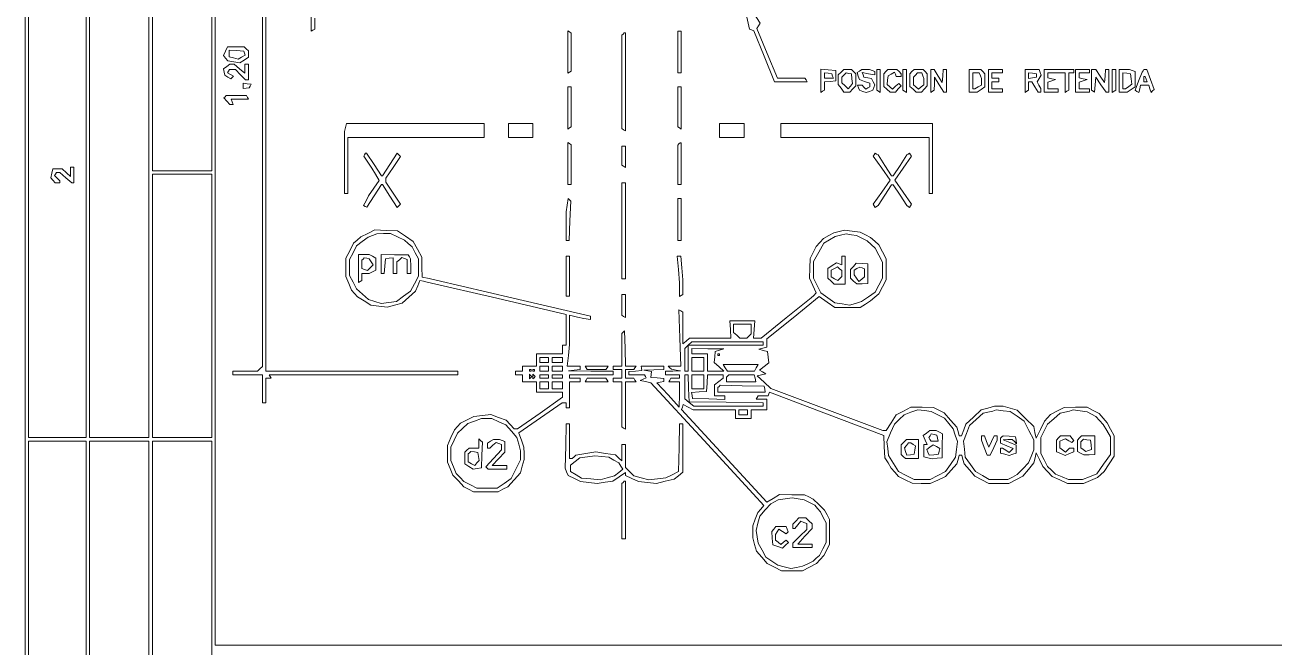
# Paper-space layout 'AN-03-DGE-012' of a CAD drawing. Header units: metres, sheet in millimetres. Extents: x 12 to 193, y 4 to 291.
# Drawn here: x 29 to 117.9, y 103.6 to 147.9 of the extents above; entities that cross this region are included whole.
import ezdxf

# ---------------------------------------------------------------- set-up
doc = ezdxf.new("R2010")
doc.units = ezdxf.units.M
doc.layers.add('DGE_CONTORNOS', color=7, linetype='Continuous', lineweight=0)
doc.layers.add('DGE_DATOS', color=7, linetype='Continuous', lineweight=0)

# ---------------------------------------------------------------- blocks, each defined once
blk = doc.blocks.new('LP_REF_DGE_MT_012')
at = {"layer": 'DGE_CONTORNOS'}
for points in [[(28.998, 147.435), (28.998, 24.711), (110.963, 24.711), (192.928, 24.711), (192.928, 147.435), (192.928, 270.159), (110.963, 270.159), (28.998, 270.159)], [(192.68, 188.632), (192.68, 107.354), (186.475, 107.354), (180.27, 107.354), (180.27, 105.555), (180.27, 103.756), (111.397, 103.756), (42.524, 103.756), (42.524, 186.833), (42.524, 269.911), (117.602, 269.911), (192.68, 269.911)], [(33.341, 137.322), (33.341, 118.522), (31.294, 118.522), (29.246, 118.522), (29.246, 137.322), (29.246, 156.121), (31.294, 156.121), (33.341, 156.121)], [(37.809, 137.322), (37.809, 118.522), (35.699, 118.522), (33.589, 118.522), (33.589, 137.322), (33.589, 156.121), (35.699, 156.121), (37.809, 156.121)], [(42.276, 146.814), (42.276, 137.508), (40.167, 137.508), (38.057, 137.508), (38.057, 146.814), (38.057, 156.121), (40.167, 156.121), (42.276, 156.121)], [(80.125, 149.496), (80.125, 149.283), (80.319, 148.431), (80.513, 147.58), (80.663, 147.522), (80.813, 147.464), (81.548, 145.65), (82.284, 143.836), (83.446, 143.836), (84.607, 143.836), (84.531, 143.96), (84.454, 144.084), (83.484, 144.084), (82.513, 144.084), (81.777, 145.853), (81.041, 147.621), (81.155, 147.813), (81.27, 148.004), (80.757, 148.798), (80.244, 149.591), (80.185, 149.65), (80.125, 149.71)], [(67.592, 145.946), (67.592, 144.442), (67.716, 144.519), (67.84, 144.595), (67.84, 145.946), (67.84, 147.296), (67.716, 147.373), (67.592, 147.45)], [(71.521, 147.228), (71.439, 147.145), (71.439, 143.823), (71.439, 140.501), (71.563, 140.424), (71.687, 140.347), (71.687, 143.829), (71.687, 147.311), (71.645, 147.311), (71.604, 147.311)], [(75.41, 145.946), (75.41, 144.457), (75.534, 144.457), (75.658, 144.457), (75.658, 145.946), (75.658, 147.435), (75.534, 147.435), (75.41, 147.435)], [(43.248, 146.012), (43.108, 145.705), (43.263, 145.518), (43.418, 145.332), (43.84, 145.253), (44.263, 145.173), (44.572, 145.376), (44.882, 145.579), (44.882, 145.8), (44.882, 146.02), (44.733, 146.169), (44.584, 146.318), (43.986, 146.318), (43.388, 146.318)], [(44.601, 145.861), (44.649, 145.714), (44.396, 145.579), (44.143, 145.443), (43.83, 145.522), (43.517, 145.6), (43.517, 145.842), (43.517, 146.084), (44.035, 146.046), (44.553, 146.008)], [(43.341, 144.914), (43.118, 144.751), (43.162, 144.524), (43.207, 144.297), (43.418, 144.164), (43.629, 144.031), (43.727, 144.129), (43.825, 144.227), (43.607, 144.35), (43.388, 144.472), (43.46, 144.588), (43.532, 144.705), (43.749, 144.705), (43.967, 144.705), (44.324, 144.333), (44.68, 143.96), (44.781, 143.96), (44.882, 143.96), (44.882, 144.519), (44.882, 145.077), (44.758, 145.077), (44.634, 145.077), (44.634, 144.756), (44.634, 144.435), (44.252, 144.756), (43.87, 145.077), (43.717, 145.077), (43.565, 145.077)], [(85.585, 143.898), (85.585, 143.077), (85.71, 143.154), (85.834, 143.231), (85.834, 143.526), (85.834, 143.821), (86.237, 143.859), (86.64, 143.898), (86.64, 144.271), (86.64, 144.643), (86.113, 144.681), (85.585, 144.719)], [(86.424, 144.24), (86.475, 144.084), (86.154, 144.084), (85.834, 144.084), (85.834, 144.279), (85.834, 144.474), (86.103, 144.434), (86.373, 144.395)], [(87.021, 144.51), (86.826, 144.315), (86.826, 143.979), (86.826, 143.643), (87.02, 143.368), (87.213, 143.092), (87.435, 143.092), (87.657, 143.092), (87.862, 143.319), (88.067, 143.546), (88.067, 143.976), (88.067, 144.407), (87.918, 144.556), (87.77, 144.705), (87.493, 144.705), (87.216, 144.705)], [(87.797, 144.045), (87.837, 143.697), (87.686, 143.515), (87.535, 143.334), (87.305, 143.542), (87.075, 143.751), (87.075, 143.955), (87.075, 144.159), (87.227, 144.311), (87.38, 144.464), (87.568, 144.428), (87.757, 144.393)], [(88.333, 144.594), (88.165, 144.488), (88.245, 144.234), (88.326, 143.981), (88.693, 143.853), (89.06, 143.725), (89.06, 143.602), (89.06, 143.479), (88.925, 143.395), (88.79, 143.312), (88.652, 143.45), (88.514, 143.588), (88.357, 143.588), (88.199, 143.588), (88.269, 143.407), (88.338, 143.225), (88.575, 143.15), (88.812, 143.075), (89.049, 143.15), (89.285, 143.225), (89.358, 143.416), (89.431, 143.606), (89.308, 143.837), (89.185, 144.067), (88.915, 144.107), (88.645, 144.147), (88.589, 144.318), (88.532, 144.49), (88.982, 144.406), (89.432, 144.321), (89.432, 144.438), (89.432, 144.554), (89.236, 144.63), (89.04, 144.705), (88.771, 144.703), (88.502, 144.701)], [(89.556, 143.968), (89.556, 143.231), (89.681, 143.154), (89.805, 143.077), (89.805, 143.891), (89.805, 144.705), (89.681, 144.705), (89.556, 144.705)], [(90.202, 144.556), (90.053, 144.407), (90.053, 143.955), (90.053, 143.502), (90.28, 143.297), (90.507, 143.092), (90.695, 143.092), (90.883, 143.092), (91.089, 143.319), (91.294, 143.546), (91.211, 143.629), (91.128, 143.713), (90.903, 143.509), (90.678, 143.306), (90.483, 143.467), (90.289, 143.629), (90.326, 143.937), (90.363, 144.246), (90.596, 144.382), (90.829, 144.519), (90.886, 144.364), (90.942, 144.209), (91.118, 144.209), (91.294, 144.209), (91.294, 144.308), (91.294, 144.407), (91.145, 144.556), (90.996, 144.705), (90.673, 144.705), (90.351, 144.705)], [(91.418, 143.968), (91.418, 143.231), (91.542, 143.154), (91.666, 143.077), (91.666, 143.891), (91.666, 144.705), (91.542, 144.705), (91.418, 144.705)], [(92.063, 144.556), (91.914, 144.407), (91.914, 143.955), (91.914, 143.502), (92.141, 143.297), (92.368, 143.092), (92.556, 143.092), (92.744, 143.092), (92.95, 143.319), (93.155, 143.546), (93.155, 143.976), (93.155, 144.407), (93.006, 144.556), (92.857, 144.705), (92.535, 144.705), (92.212, 144.705)], [(92.832, 144.26), (92.907, 144.064), (92.907, 143.841), (92.907, 143.619), (92.721, 143.464), (92.535, 143.31), (92.349, 143.464), (92.162, 143.619), (92.162, 143.889), (92.162, 144.159), (92.311, 144.308), (92.46, 144.457), (92.608, 144.457), (92.756, 144.457)], [(93.403, 143.891), (93.403, 143.077), (93.528, 143.154), (93.652, 143.231), (93.654, 143.689), (93.656, 144.147), (93.995, 143.62), (94.334, 143.094), (94.427, 143.093), (94.52, 143.092), (94.52, 143.898), (94.52, 144.705), (94.404, 144.705), (94.287, 144.705), (94.249, 144.24), (94.21, 143.774), (93.921, 144.24), (93.631, 144.705), (93.517, 144.705), (93.403, 144.705)], [(96.134, 143.898), (96.134, 143.092), (96.416, 143.092), (96.699, 143.092), (96.975, 143.285), (97.25, 143.478), (97.25, 143.943), (97.25, 144.407), (97.101, 144.556), (96.953, 144.705), (96.543, 144.705), (96.134, 144.705)], [(96.927, 144.26), (97.002, 144.064), (97.002, 143.831), (97.002, 143.597), (96.762, 143.468), (96.522, 143.34), (96.452, 143.34), (96.382, 143.34), (96.382, 143.898), (96.382, 144.457), (96.617, 144.457), (96.852, 144.457)], [(97.499, 143.898), (97.499, 143.092), (97.995, 143.092), (98.491, 143.092), (98.491, 143.216), (98.491, 143.34), (98.119, 143.34), (97.747, 143.34), (97.747, 143.588), (97.747, 143.836), (97.995, 143.836), (98.243, 143.836), (98.243, 143.96), (98.243, 144.084), (97.995, 144.084), (97.747, 144.084), (97.747, 144.271), (97.747, 144.457), (98.119, 144.457), (98.491, 144.457), (98.491, 144.581), (98.491, 144.705), (97.995, 144.705), (97.499, 144.705)], [(100.105, 143.891), (100.105, 143.077), (100.229, 143.154), (100.353, 143.231), (100.353, 143.533), (100.353, 143.836), (100.47, 143.836), (100.587, 143.836), (100.807, 143.464), (101.027, 143.092), (101.124, 143.092), (101.221, 143.092), (101.221, 143.224), (101.221, 143.356), (101.095, 143.593), (100.968, 143.831), (101.114, 144.065), (101.261, 144.3), (101.183, 144.502), (101.105, 144.705), (100.605, 144.705), (100.105, 144.705)], [(100.911, 144.271), (100.911, 144.147), (100.632, 144.107), (100.353, 144.067), (100.353, 144.271), (100.353, 144.474), (100.632, 144.434), (100.911, 144.395)], [(101.47, 143.898), (101.47, 143.092), (101.966, 143.092), (102.462, 143.092), (102.462, 143.216), (102.462, 143.34), (102.09, 143.34), (101.718, 143.34), (101.718, 143.574), (101.718, 143.807), (101.997, 143.9), (102.276, 143.992), (101.997, 144.047), (101.718, 144.102), (101.718, 144.279), (101.718, 144.457), (102.338, 144.457), (102.959, 144.457), (102.959, 143.767), (102.959, 143.077), (103.083, 143.154), (103.207, 143.231), (103.207, 143.844), (103.207, 144.457), (103.393, 144.457), (103.579, 144.457), (103.579, 144.581), (103.579, 144.705), (102.524, 144.705), (101.47, 144.705)], [(103.703, 143.898), (103.703, 143.092), (104.2, 143.092), (104.696, 143.092), (104.696, 143.216), (104.696, 143.34), (104.324, 143.34), (103.952, 143.34), (103.952, 143.574), (103.952, 143.807), (104.231, 143.9), (104.51, 143.992), (104.231, 144.047), (103.952, 144.102), (103.952, 144.279), (103.952, 144.457), (104.324, 144.457), (104.696, 144.457), (104.696, 144.581), (104.696, 144.705), (104.2, 144.705), (103.703, 144.705)], [(104.82, 143.968), (104.82, 143.231), (104.937, 143.158), (105.054, 143.086), (105.092, 143.616), (105.13, 144.147), (105.503, 143.622), (105.875, 143.097), (105.968, 143.094), (106.061, 143.092), (106.061, 143.898), (106.061, 144.705), (105.945, 144.705), (105.828, 144.705), (105.789, 144.24), (105.751, 143.774), (105.441, 144.238), (105.13, 144.702), (104.975, 144.703), (104.82, 144.705)], [(106.309, 143.891), (106.309, 143.077), (106.433, 143.154), (106.558, 143.231), (106.558, 143.968), (106.558, 144.705), (106.433, 144.705), (106.309, 144.705)], [(106.806, 143.898), (106.806, 143.092), (107.088, 143.092), (107.371, 143.092), (107.647, 143.285), (107.923, 143.478), (107.923, 144.016), (107.923, 144.554), (107.726, 144.63), (107.53, 144.705), (107.168, 144.705), (106.806, 144.705)], [(107.654, 144.029), (107.696, 143.662), (107.475, 143.501), (107.255, 143.34), (107.154, 143.34), (107.054, 143.34), (107.054, 143.907), (107.054, 144.474), (107.333, 144.434), (107.612, 144.395)], [(108.496, 144.605), (108.435, 144.506), (108.182, 143.866), (107.93, 143.226), (108.059, 143.146), (108.187, 143.067), (108.256, 143.327), (108.324, 143.588), (108.611, 143.588), (108.899, 143.588), (108.981, 143.327), (109.064, 143.067), (109.172, 143.175), (109.28, 143.283), (109.018, 143.994), (108.756, 144.705), (108.657, 144.705), (108.558, 144.705)], [(108.712, 144.022), (108.783, 143.836), (108.663, 143.836), (108.543, 143.836), (108.543, 144.022), (108.543, 144.209), (108.592, 144.209), (108.641, 144.209)], [(44.51, 143.535), (44.51, 143.342), (44.727, 143.375), (44.944, 143.408), (45.006, 143.529), (45.068, 143.65), (44.789, 143.69), (44.51, 143.729)], [(67.592, 141.968), (67.592, 140.471), (67.716, 140.548), (67.84, 140.625), (67.84, 142.044), (67.84, 143.464), (67.716, 143.464), (67.592, 143.464)], [(75.41, 142.044), (75.41, 140.625), (75.534, 140.548), (75.658, 140.471), (75.658, 141.968), (75.658, 143.464), (75.534, 143.464), (75.41, 143.464)], [(43.227, 142.761), (43.144, 142.678), (43.35, 142.45), (43.556, 142.223), (43.674, 142.223), (43.792, 142.223), (43.72, 142.409), (43.649, 142.595), (44.273, 142.595), (44.897, 142.595), (44.82, 142.72), (44.743, 142.844), (44.027, 142.844), (43.31, 142.844)], [(51.786, 140.579), (51.711, 140.3), (51.709, 138.097), (51.707, 135.895), (51.831, 135.895), (51.956, 135.895), (51.956, 137.88), (51.956, 139.865), (56.795, 139.865), (61.635, 139.865), (61.635, 140.362), (61.635, 140.858), (56.748, 140.858), (51.86, 140.858)], [(63.372, 140.362), (63.372, 139.865), (64.241, 139.865), (65.11, 139.865), (65.11, 140.362), (65.11, 140.858), (64.241, 140.858), (63.372, 140.858)], [(78.388, 140.362), (78.388, 139.865), (79.257, 139.865), (80.125, 139.865), (80.125, 140.362), (80.125, 140.858), (79.257, 140.858), (78.388, 140.858)], [(82.731, 140.362), (82.731, 139.865), (88.005, 139.865), (93.279, 139.865), (93.279, 137.88), (93.279, 135.895), (93.403, 135.895), (93.528, 135.895), (93.528, 138.376), (93.528, 140.858), (88.129, 140.858), (82.731, 140.858)], [(53.147, 138.645), (53.083, 138.542), (53.365, 138.118), (53.647, 137.694), (53.913, 137.254), (54.179, 136.813), (53.805, 136.261), (53.432, 135.708), (53.253, 135.374), (53.073, 135.04), (53.183, 134.972), (53.293, 134.904), (53.818, 135.71), (54.343, 136.515), (54.375, 136.515), (54.408, 136.515), (54.938, 135.702), (55.467, 134.89), (55.586, 135.008), (55.704, 135.126), (55.174, 135.906), (54.644, 136.686), (54.644, 136.825), (54.644, 136.964), (55.174, 137.744), (55.704, 138.525), (55.586, 138.643), (55.467, 138.761), (54.938, 137.948), (54.408, 137.136), (54.375, 137.136), (54.343, 137.136), (53.817, 137.942), (53.291, 138.749), (53.251, 138.749), (53.211, 138.749)], [(67.592, 138.011), (67.592, 136.515), (67.716, 136.515), (67.84, 136.515), (67.84, 137.935), (67.84, 139.354), (67.716, 139.431), (67.592, 139.508)], [(71.439, 138.57), (71.439, 137.895), (71.563, 137.818), (71.687, 137.741), (71.687, 138.493), (71.687, 139.245), (71.563, 139.245), (71.439, 139.245)], [(75.492, 139.41), (75.41, 139.328), (75.41, 137.921), (75.41, 136.515), (75.534, 136.515), (75.658, 136.515), (75.658, 138.004), (75.658, 139.493), (75.616, 139.493), (75.575, 139.493)], [(89.383, 138.644), (89.316, 138.536), (89.917, 137.685), (90.519, 136.835), (89.916, 135.976), (89.313, 135.118), (89.381, 135.008), (89.45, 134.898), (89.55, 134.96), (89.651, 135.022), (90.131, 135.768), (90.611, 136.513), (90.673, 136.513), (90.735, 136.513), (91.216, 135.768), (91.696, 135.022), (91.796, 134.96), (91.897, 134.898), (91.964, 135.007), (92.032, 135.116), (91.438, 135.978), (90.844, 136.84), (91.439, 137.686), (92.034, 138.532), (91.965, 138.642), (91.897, 138.753), (91.796, 138.691), (91.696, 138.628), (91.216, 137.883), (90.735, 137.138), (90.673, 137.138), (90.611, 137.138), (90.131, 137.883), (89.651, 138.628), (89.55, 138.691), (89.45, 138.753)], [(32.224, 137.424), (32.224, 137.092), (31.937, 137.362), (31.65, 137.632), (31.319, 137.632), (30.988, 137.632), (30.91, 137.32), (30.832, 137.008), (30.985, 136.824), (31.138, 136.639), (31.309, 136.639), (31.48, 136.639), (31.48, 136.71), (31.48, 136.781), (31.293, 136.968), (31.105, 137.156), (31.176, 137.27), (31.246, 137.384), (31.359, 137.384), (31.471, 137.384), (31.895, 137.011), (32.319, 136.639), (32.396, 136.639), (32.473, 136.639), (32.473, 137.198), (32.473, 137.756), (32.349, 137.756), (32.224, 137.756)], [(42.276, 127.891), (42.276, 118.522), (40.167, 118.522), (38.057, 118.522), (38.057, 127.891), (38.057, 137.26), (40.167, 137.26), (42.276, 137.26)], [(71.439, 133.227), (71.439, 129.814), (71.563, 129.814), (71.687, 129.814), (71.687, 133.227), (71.687, 136.639), (71.563, 136.639), (71.439, 136.639)], [(67.548, 135.064), (67.47, 134.592), (67.469, 133.568), (67.467, 132.544), (67.576, 132.544), (67.684, 132.544), (67.746, 133.94), (67.808, 135.336), (67.717, 135.437), (67.626, 135.537)], [(75.41, 134.033), (75.41, 132.544), (75.534, 132.544), (75.658, 132.544), (75.658, 134.033), (75.658, 135.522), (75.534, 135.522), (75.41, 135.522)], [(53.383, 133.051), (52.886, 132.806), (52.621, 132.574), (52.356, 132.341), (52.085, 131.81), (51.814, 131.278), (51.814, 130.626), (51.814, 129.973), (52.013, 129.495), (52.213, 129.017), (52.426, 128.779), (52.638, 128.541), (53.112, 128.24), (53.586, 127.939), (54.167, 127.871), (54.748, 127.802), (55.282, 127.946), (55.817, 128.09), (56.291, 128.519), (56.766, 128.948), (56.924, 129.328), (57.081, 129.708), (57.341, 129.647), (57.602, 129.586), (62.535, 128.432), (67.467, 127.277), (67.467, 126.188), (67.467, 125.099), (67.343, 125.099), (67.219, 125.099), (67.219, 124.789), (67.219, 124.478), (66.289, 124.478), (65.358, 124.478), (65.358, 124.044), (65.358, 123.61), (64.861, 123.61), (64.365, 123.61), (64.365, 123.424), (64.365, 123.238), (64.117, 123.238), (63.869, 123.238), (63.869, 123.113), (63.869, 122.989), (64.117, 122.989), (64.365, 122.989), (64.365, 122.741), (64.365, 122.493), (64.861, 122.493), (65.358, 122.493), (65.358, 122.121), (65.358, 121.748), (66.289, 121.748), (67.219, 121.748), (67.219, 121.57), (67.219, 121.392), (65.617, 120.267), (64.015, 119.143), (63.902, 119.143), (63.788, 119.143), (63.499, 119.45), (63.211, 119.757), (62.67, 119.963), (62.13, 120.17), (61.519, 120.097), (60.907, 120.025), (60.434, 119.783), (59.96, 119.541), (59.749, 119.309), (59.539, 119.076), (59.287, 118.52), (59.034, 117.964), (59.032, 117.37), (59.029, 116.777), (59.221, 116.316), (59.414, 115.854), (59.811, 115.44), (60.208, 115.027), (60.543, 114.851), (60.878, 114.675), (61.759, 114.675), (62.64, 114.675), (62.985, 114.854), (63.329, 115.032), (63.777, 115.527), (64.225, 116.023), (64.356, 116.497), (64.488, 116.971), (64.483, 117.405), (64.478, 117.84), (64.299, 118.336), (64.121, 118.832), (64.119, 118.847), (64.117, 118.861), (65.655, 119.933), (67.193, 121.004), (67.33, 121.004), (67.467, 121.004), (67.467, 120.818), (67.467, 120.632), (67.592, 120.632), (67.716, 120.632), (67.716, 121.562), (67.716, 122.493), (68.088, 122.493), (68.46, 122.493), (68.46, 122.617), (68.46, 122.741), (68.088, 122.741), (67.716, 122.741), (67.716, 122.865), (67.716, 122.989), (69.267, 122.989), (70.818, 122.989), (70.818, 123.113), (70.818, 123.238), (69.236, 123.257), (67.654, 123.277), (68.057, 123.327), (68.46, 123.377), (68.46, 123.494), (68.46, 123.61), (68.008, 123.61), (67.556, 123.61), (67.636, 124.373), (67.716, 125.135), (67.716, 126.186), (67.716, 127.237), (67.995, 127.161), (68.274, 127.084), (68.739, 127.006), (69.205, 126.929), (69.205, 127.044), (69.205, 127.16), (63.714, 128.444), (58.222, 129.728), (57.726, 129.837), (57.23, 129.946), (57.225, 130.655), (57.221, 131.365), (56.915, 131.919), (56.609, 132.473), (56.051, 132.847), (55.493, 133.222), (54.686, 133.259), (53.879, 133.297)], [(55.492, 132.797), (55.989, 132.558), (56.253, 132.327), (56.516, 132.095), (56.741, 131.668), (56.966, 131.241), (56.966, 130.621), (56.965, 130), (56.691, 129.471), (56.416, 128.942), (55.913, 128.578), (55.41, 128.213), (54.871, 128.132), (54.332, 128.052), (53.878, 128.202), (53.423, 128.351), (52.992, 128.73), (52.561, 129.108), (52.321, 129.58), (52.08, 130.053), (52.08, 130.621), (52.08, 131.189), (52.327, 131.673), (52.574, 132.158), (52.982, 132.469), (53.39, 132.78), (53.697, 132.903), (54.003, 133.025), (54.5, 133.03), (54.996, 133.035)], [(86.888, 133.177), (86.516, 133.082), (86.144, 132.887), (85.772, 132.692), (85.507, 132.401), (85.242, 132.11), (85.029, 131.689), (84.816, 131.268), (84.8, 130.563), (84.784, 129.857), (85.02, 129.334), (85.256, 128.811), (85.079, 128.641), (84.903, 128.472), (83.119, 127.033), (81.335, 125.595), (81.071, 125.595), (80.808, 125.595), (80.851, 126.216), (80.894, 126.836), (80.001, 126.836), (79.109, 126.836), (79.152, 126.216), (79.195, 125.595), (77.715, 125.595), (76.236, 125.595), (76.009, 125.39), (75.782, 125.185), (75.782, 126.313), (75.782, 127.442), (75.639, 127.53), (75.495, 127.619), (75.565, 125.614), (75.634, 123.61), (75.187, 123.61), (74.739, 123.61), (74.857, 123.496), (74.975, 123.383), (75.286, 123.327), (75.596, 123.271), (75.068, 123.254), (74.541, 123.238), (74.541, 123.113), (74.541, 122.989), (75.037, 122.989), (75.534, 122.989), (75.534, 122.865), (75.534, 122.741), (75.231, 122.741), (74.928, 122.741), (74.851, 122.617), (74.774, 122.493), (75.154, 122.493), (75.534, 122.493), (75.528, 121.593), (75.522, 120.694), (74.723, 121.562), (73.923, 122.431), (74.17, 122.471), (74.417, 122.51), (74.417, 122.618), (74.417, 122.726), (73.951, 122.765), (73.486, 122.803), (73.521, 123.011), (73.555, 123.219), (73.272, 123.274), (72.99, 123.328), (73.703, 123.345), (74.417, 123.362), (74.417, 123.486), (74.417, 123.61), (73.61, 123.61), (72.804, 123.61), (72.835, 123.455), (72.866, 123.3), (72.4, 123.261), (71.935, 123.223), (71.935, 123.106), (71.935, 122.989), (72.486, 122.989), (73.037, 122.989), (73.106, 122.878), (73.174, 122.767), (72.958, 122.671), (72.742, 122.575), (73.12, 122.503), (73.499, 122.431), (77.267, 118.336), (81.034, 114.241), (81.283, 113.963), (81.531, 113.685), (81.313, 113.444), (81.094, 113.203), (80.925, 112.729), (80.757, 112.256), (80.752, 111.821), (80.747, 111.387), (80.877, 110.918), (81.007, 110.45), (81.392, 110.011), (81.777, 109.573), (82.285, 109.307), (82.793, 109.041), (83.538, 109.041), (84.282, 109.041), (84.779, 109.302), (85.275, 109.564), (85.54, 109.855), (85.805, 110.146), (86.005, 110.543), (86.206, 110.94), (86.206, 111.821), (86.206, 112.702), (86.03, 113.037), (85.855, 113.373), (85.441, 113.761), (85.027, 114.149), (84.729, 114.303), (84.431, 114.456), (83.533, 114.462), (82.634, 114.468), (82.189, 114.205), (81.744, 113.942), (78.706, 117.228), (75.668, 120.513), (75.737, 120.693), (75.806, 120.874), (76.16, 120.691), (76.514, 120.508), (78.009, 120.508), (79.505, 120.508), (79.505, 120.197), (79.505, 119.887), (80.063, 119.887), (80.622, 119.887), (80.622, 120.197), (80.622, 120.508), (81.18, 120.508), (81.738, 120.508), (81.738, 120.88), (81.738, 121.252), (81.359, 121.252), (80.979, 121.252), (81.056, 121.376), (81.133, 121.5), (81.487, 121.5), (81.842, 121.5), (81.885, 121.629), (81.927, 121.757), (85.998, 120.22), (90.068, 118.682), (90.098, 117.889), (90.128, 117.095), (90.361, 116.723), (90.595, 116.351), (90.851, 116.059), (91.108, 115.768), (91.588, 115.522), (92.069, 115.275), (92.713, 115.269), (93.357, 115.264), (93.908, 115.507), (94.458, 115.751), (94.86, 116.208), (95.261, 116.665), (95.339, 116.973), (95.416, 117.281), (95.513, 117.281), (95.61, 117.281), (95.688, 116.973), (95.765, 116.665), (96.155, 116.222), (96.544, 115.778), (97.041, 115.524), (97.537, 115.271), (98.243, 115.271), (98.949, 115.271), (99.453, 115.528), (99.956, 115.785), (100.347, 116.254), (100.738, 116.723), (100.813, 117.082), (100.887, 117.441), (101.13, 116.958), (101.373, 116.475), (101.701, 116.117), (102.028, 115.76), (102.575, 115.514), (103.121, 115.267), (103.692, 115.267), (104.263, 115.267), (104.754, 115.472), (105.245, 115.678), (105.486, 115.89), (105.726, 116.102), (106.08, 116.654), (106.433, 117.206), (106.433, 117.931), (106.433, 118.656), (106.188, 119.117), (105.942, 119.577), (105.66, 119.903), (105.379, 120.23), (104.944, 120.458), (104.51, 120.687), (103.703, 120.681), (102.897, 120.675), (102.4, 120.418), (101.904, 120.162), (101.701, 119.931), (101.498, 119.701), (101.193, 119.093), (100.888, 118.485), (100.806, 118.894), (100.724, 119.303), (100.135, 119.891), (99.546, 120.48), (99.05, 120.617), (98.553, 120.754), (98.243, 120.754), (97.933, 120.754), (97.455, 120.622), (96.976, 120.489), (96.434, 119.989), (95.892, 119.49), (95.74, 119.068), (95.587, 118.646), (95.502, 118.646), (95.416, 118.646), (95.337, 118.96), (95.259, 119.273), (94.806, 119.774), (94.353, 120.275), (93.971, 120.476), (93.59, 120.676), (92.783, 120.681), (91.976, 120.686), (91.461, 120.414), (90.946, 120.143), (90.592, 119.585), (90.239, 119.028), (90.115, 119.023), (89.991, 119.019), (86.013, 120.516), (82.034, 122.013), (81.545, 122.464), (81.056, 122.914), (81.366, 122.989), (81.676, 123.064), (81.447, 123.194), (81.217, 123.324), (81.548, 123.584), (81.879, 123.845), (81.84, 124.25), (81.801, 124.655), (81.49, 124.729), (81.18, 124.803), (81.459, 124.877), (81.738, 124.952), (81.738, 125.248), (81.738, 125.544), (83.605, 127.052), (85.472, 128.56), (86.031, 128.167), (86.589, 127.774), (87.483, 127.776), (88.378, 127.777), (88.75, 128.012), (89.122, 128.247), (89.413, 128.503), (89.705, 128.76), (89.962, 129.256), (90.219, 129.752), (90.219, 130.497), (90.219, 131.241), (89.962, 131.738), (89.705, 132.234), (89.413, 132.499), (89.122, 132.763), (88.748, 132.952), (88.374, 133.141), (87.818, 133.207), (87.261, 133.273)], [(88.502, 132.701), (88.874, 132.515), (89.165, 132.251), (89.457, 131.986), (89.714, 131.489), (89.971, 130.993), (89.965, 130.428), (89.958, 129.862), (89.705, 129.365), (89.451, 128.868), (88.966, 128.532), (88.48, 128.195), (88.057, 128.073), (87.633, 127.95), (87.105, 128.028), (86.576, 128.106), (86.084, 128.462), (85.592, 128.818), (85.326, 129.339), (85.06, 129.861), (85.06, 130.454), (85.06, 131.047), (85.43, 131.702), (85.8, 132.358), (86.2, 132.593), (86.601, 132.828), (86.993, 132.923), (87.385, 133.018), (87.757, 132.952), (88.129, 132.887)], [(52.7, 130.551), (52.7, 129.551), (52.824, 129.628), (52.948, 129.705), (52.948, 129.946), (52.948, 130.187), (53.205, 130.187), (53.461, 130.187), (53.701, 130.315), (53.941, 130.443), (53.941, 130.869), (53.941, 131.295), (53.701, 131.423), (53.461, 131.552), (53.081, 131.552), (52.7, 131.552)], [(54.313, 130.864), (54.313, 130.187), (54.43, 130.187), (54.547, 130.187), (54.585, 130.714), (54.624, 131.241), (54.903, 131.281), (55.182, 131.321), (55.182, 130.754), (55.182, 130.187), (55.306, 130.187), (55.43, 130.187), (55.43, 130.606), (55.43, 131.025), (55.615, 131.178), (55.799, 131.331), (55.987, 131.259), (56.175, 131.187), (56.175, 130.687), (56.175, 130.187), (56.299, 130.187), (56.423, 130.187), (56.421, 130.714), (56.419, 131.241), (56.328, 131.381), (56.237, 131.521), (55.275, 131.532), (54.313, 131.542)], [(53.615, 131.026), (53.751, 130.812), (53.545, 130.606), (53.34, 130.401), (53.144, 130.476), (52.948, 130.551), (52.948, 130.844), (52.948, 131.138), (53.035, 131.225), (53.122, 131.312), (53.301, 131.277), (53.48, 131.241)], [(67.467, 130), (67.467, 128.573), (67.592, 128.573), (67.716, 128.573), (67.716, 130), (67.716, 131.427), (67.592, 131.427), (67.467, 131.427)], [(75.453, 130.478), (75.534, 129.529), (75.534, 129.044), (75.534, 128.559), (75.658, 128.635), (75.782, 128.712), (75.781, 129.232), (75.78, 129.752), (75.701, 130.59), (75.622, 131.427), (75.498, 131.427), (75.373, 131.427)], [(87.075, 131.121), (87.075, 130.815), (86.887, 130.887), (86.7, 130.958), (86.391, 130.756), (86.082, 130.553), (86.082, 130.203), (86.082, 129.853), (86.309, 129.647), (86.536, 129.442), (86.929, 129.442), (87.323, 129.442), (87.323, 130.435), (87.323, 131.427), (87.199, 131.427), (87.075, 131.427)], [(87.075, 130.196), (87.075, 129.988), (86.931, 129.845), (86.788, 129.702), (86.559, 129.824), (86.33, 129.947), (86.33, 130.185), (86.33, 130.422), (86.546, 130.543), (86.762, 130.664), (86.918, 130.534), (87.075, 130.404)], [(87.896, 130.7), (87.695, 130.477), (87.695, 130.165), (87.695, 129.853), (87.914, 129.655), (88.132, 129.457), (88.534, 129.468), (88.936, 129.48), (88.936, 130.185), (88.936, 130.891), (88.517, 130.907), (88.098, 130.922)], [(88.688, 130.25), (88.688, 129.969), (88.488, 129.803), (88.289, 129.638), (88.116, 129.874), (87.943, 130.11), (87.943, 130.266), (87.943, 130.422), (88.153, 130.54), (88.363, 130.657), (88.525, 130.595), (88.688, 130.532)], [(71.439, 127.96), (71.439, 127.223), (71.563, 127.146), (71.687, 127.07), (71.687, 127.884), (71.687, 128.697), (71.563, 128.697), (71.439, 128.697)], [(80.622, 126.241), (80.622, 125.893), (80.473, 125.744), (80.324, 125.595), (80.079, 125.595), (79.835, 125.595), (79.608, 125.801), (79.381, 126.006), (79.381, 126.297), (79.381, 126.588), (80.001, 126.588), (80.622, 126.588)], [(71.532, 126.02), (71.439, 125.926), (71.439, 124.768), (71.439, 123.61), (71.128, 123.61), (70.818, 123.61), (70.818, 123.486), (70.818, 123.362), (71.128, 123.362), (71.439, 123.362), (71.439, 123.051), (71.439, 122.741), (71.128, 122.741), (70.818, 122.741), (70.818, 122.617), (70.818, 122.493), (71.128, 122.493), (71.439, 122.493), (71.439, 120.887), (71.439, 119.281), (71.563, 119.205), (71.687, 119.128), (71.687, 120.811), (71.687, 122.493), (72.066, 122.493), (72.446, 122.493), (72.369, 122.617), (72.293, 122.741), (71.99, 122.741), (71.687, 122.741), (71.687, 123.051), (71.687, 123.362), (71.99, 123.362), (72.293, 123.362), (72.369, 123.486), (72.446, 123.61), (72.071, 123.61), (71.695, 123.61), (71.66, 124.862), (71.625, 126.113)], [(81.49, 125.223), (81.49, 125.099), (78.822, 125.099), (76.154, 125.099), (76.154, 124.168), (76.154, 123.238), (76.03, 123.238), (75.906, 123.238), (75.906, 124.044), (75.906, 124.851), (76.154, 125.099), (76.402, 125.347), (78.946, 125.347), (81.49, 125.347)], [(78.388, 124.74), (78.078, 124.655), (78.039, 124.257), (78, 123.86), (78.349, 123.552), (78.698, 123.245), (78.109, 123.241), (77.519, 123.238), (77.519, 123.858), (77.519, 124.478), (76.961, 124.478), (76.402, 124.478), (76.402, 124.665), (76.402, 124.851), (77.55, 124.838), (78.698, 124.826)], [(78.388, 124.416), (78.388, 124.354), (78.326, 124.354), (78.264, 124.354), (78.264, 124.416), (78.264, 124.478), (78.326, 124.478), (78.388, 124.478)], [(66.227, 124.044), (66.227, 123.858), (65.916, 123.858), (65.606, 123.858), (65.606, 124.044), (65.606, 124.23), (65.916, 124.23), (66.227, 124.23)], [(66.227, 123.424), (66.227, 123.238), (65.916, 123.238), (65.606, 123.238), (65.606, 123.424), (65.606, 123.61), (65.916, 123.61), (66.227, 123.61)], [(67.219, 124.044), (67.219, 123.858), (66.847, 123.858), (66.475, 123.858), (66.475, 124.044), (66.475, 124.23), (66.847, 124.23), (67.219, 124.23)], [(67.219, 123.424), (67.219, 123.238), (66.847, 123.238), (66.475, 123.238), (66.475, 123.424), (66.475, 123.61), (66.847, 123.61), (67.219, 123.61)], [(68.895, 123.486), (68.971, 123.362), (69.639, 123.362), (70.307, 123.362), (70.384, 123.486), (70.46, 123.61), (69.639, 123.61), (68.818, 123.61)], [(77.271, 123.734), (77.271, 123.238), (76.837, 123.238), (76.402, 123.238), (76.402, 123.734), (76.402, 124.23), (76.837, 124.23), (77.271, 124.23)], [(80.994, 123.486), (80.861, 123.238), (79.903, 123.238), (78.944, 123.238), (78.789, 123.486), (78.634, 123.734), (79.88, 123.734), (81.127, 123.734)], [(64.986, 123.3), (64.986, 123.238), (64.924, 123.238), (64.861, 123.238), (64.861, 123.3), (64.861, 123.362), (64.924, 123.362), (64.986, 123.362)], [(64.944, 122.783), (64.861, 122.7), (64.861, 122.865), (64.861, 123.031), (64.944, 122.948), (65.027, 122.865)], [(65.234, 123.3), (65.234, 123.238), (65.172, 123.238), (65.11, 123.238), (65.11, 123.3), (65.11, 123.362), (65.172, 123.362), (65.234, 123.362)], [(65.192, 122.783), (65.11, 122.7), (65.11, 122.865), (65.11, 123.031), (65.192, 122.948), (65.275, 122.865)], [(66.227, 122.865), (66.227, 122.741), (65.916, 122.741), (65.606, 122.741), (65.606, 122.865), (65.606, 122.989), (65.916, 122.989), (66.227, 122.989)], [(67.219, 122.865), (67.219, 122.741), (66.847, 122.741), (66.475, 122.741), (66.475, 122.865), (66.475, 122.989), (66.847, 122.989), (67.219, 122.989)], [(68.895, 122.617), (68.818, 122.493), (69.639, 122.493), (70.46, 122.493), (70.384, 122.617), (70.307, 122.741), (69.639, 122.741), (68.971, 122.741)], [(76.18, 122.028), (76.216, 121.066), (78.853, 121.033), (81.49, 120.999), (81.49, 120.877), (81.49, 120.756), (79.025, 120.756), (76.56, 120.756), (76.233, 121.013), (75.906, 121.27), (75.906, 122.13), (75.906, 122.989), (76.025, 122.989), (76.144, 122.989)], [(78.636, 122.874), (78.636, 122.759), (78.326, 122.515), (78.016, 122.271), (78.016, 121.886), (78.016, 121.5), (78.388, 121.5), (78.76, 121.5), (78.76, 121.372), (78.76, 121.243), (77.614, 121.279), (76.467, 121.314), (76.427, 121.524), (76.387, 121.733), (76.922, 121.772), (77.457, 121.811), (77.495, 122.4), (77.533, 122.989), (78.084, 122.989), (78.636, 122.989)], [(77.271, 122.493), (77.271, 121.997), (76.837, 121.997), (76.402, 121.997), (76.402, 122.493), (76.402, 122.989), (76.837, 122.989), (77.271, 122.989)], [(80.906, 122.741), (80.971, 122.493), (79.927, 122.493), (78.884, 122.493), (78.884, 122.658), (78.884, 122.824), (78.967, 122.907), (79.05, 122.989), (79.945, 122.989), (80.841, 122.989)], [(66.227, 122.245), (66.227, 121.997), (65.916, 121.997), (65.606, 121.997), (65.606, 122.245), (65.606, 122.493), (65.916, 122.493), (66.227, 122.493)], [(67.219, 122.245), (67.219, 121.997), (66.847, 121.997), (66.475, 121.997), (66.475, 122.245), (66.475, 122.493), (66.847, 122.493), (67.219, 122.493)], [(81.591, 121.966), (81.633, 121.748), (79.948, 121.748), (78.264, 121.748), (78.264, 121.914), (78.264, 122.079), (78.35, 122.166), (78.436, 122.252), (79.993, 122.217), (81.549, 122.183)], [(80.373, 120.321), (80.373, 120.135), (80.063, 120.135), (79.753, 120.135), (79.753, 120.321), (79.753, 120.508), (80.063, 120.508), (80.373, 120.508)], [(93.896, 120.137), (94.365, 119.898), (94.68, 119.523), (94.995, 119.149), (95.145, 118.697), (95.294, 118.245), (95.231, 117.687), (95.168, 117.129), (94.812, 116.616), (94.455, 116.102), (93.903, 115.823), (93.351, 115.544), (92.783, 115.544), (92.215, 115.544), (91.663, 115.823), (91.111, 116.102), (90.758, 116.679), (90.405, 117.256), (90.34, 117.742), (90.274, 118.228), (90.545, 118.857), (90.815, 119.486), (91.165, 119.82), (91.514, 120.155), (91.993, 120.331), (92.473, 120.508), (92.949, 120.442), (93.426, 120.377)], [(99.546, 120.038), (100.043, 119.699), (100.384, 119.027), (100.725, 118.354), (100.725, 118), (100.725, 117.646), (100.533, 117.184), (100.34, 116.723), (99.943, 116.309), (99.546, 115.895), (99.211, 115.72), (98.876, 115.544), (98.218, 115.546), (97.561, 115.548), (97.069, 115.826), (96.578, 116.105), (96.218, 116.617), (95.858, 117.129), (95.793, 117.703), (95.729, 118.277), (95.938, 118.826), (96.148, 119.375), (96.634, 119.814), (97.12, 120.253), (97.464, 120.329), (97.809, 120.405), (97.933, 120.452), (98.057, 120.499), (98.553, 120.438), (99.05, 120.377)], [(104.82, 120.195), (105.13, 120.035), (105.397, 119.744), (105.663, 119.453), (105.924, 119.019), (106.184, 118.584), (106.185, 117.953), (106.185, 117.322), (105.693, 116.634), (105.2, 115.946), (104.698, 115.745), (104.195, 115.544), (103.697, 115.544), (103.199, 115.544), (102.739, 115.736), (102.28, 115.928), (101.987, 116.201), (101.694, 116.475), (101.458, 116.935), (101.221, 117.396), (101.221, 117.964), (101.221, 118.532), (101.462, 119.004), (101.703, 119.476), (102.147, 119.866), (102.591, 120.256), (102.93, 120.331), (103.269, 120.405), (103.393, 120.449), (103.517, 120.494), (104.014, 120.424), (104.51, 120.354)], [(62.691, 119.656), (63.188, 119.43), (63.584, 118.979), (63.979, 118.529), (64.109, 118.06), (64.24, 117.592), (64.24, 117.273), (64.241, 116.954), (63.9, 116.281), (63.558, 115.608), (63.062, 115.27), (62.566, 114.932), (61.847, 114.928), (61.129, 114.924), (60.668, 115.16), (60.208, 115.396), (59.935, 115.689), (59.661, 115.982), (59.469, 116.441), (59.277, 116.901), (59.28, 117.37), (59.283, 117.84), (59.512, 118.336), (59.742, 118.832), (60.116, 119.183), (60.49, 119.535), (60.97, 119.705), (61.449, 119.876), (61.821, 119.879), (62.193, 119.882)], [(67.444, 117.933), (67.405, 116.351), (67.511, 116.089), (67.616, 115.827), (68.06, 115.615), (68.504, 115.403), (69.091, 115.334), (69.677, 115.264), (70.24, 115.348), (70.802, 115.433), (71.245, 115.733), (71.687, 116.033), (71.687, 115.936), (71.687, 115.838), (72.15, 115.617), (72.614, 115.396), (73.253, 115.33), (73.891, 115.264), (74.525, 115.416), (75.159, 115.568), (75.47, 115.813), (75.782, 116.058), (75.782, 117.787), (75.782, 119.515), (75.661, 119.515), (75.541, 119.515), (75.506, 117.809), (75.472, 116.102), (75.018, 115.881), (74.565, 115.659), (73.964, 115.588), (73.362, 115.517), (72.82, 115.663), (72.279, 115.809), (71.983, 116.105), (71.687, 116.401), (71.687, 117.214), (71.687, 118.026), (71.563, 118.026), (71.439, 118.026), (71.439, 117.448), (71.439, 116.871), (71.208, 117.08), (70.976, 117.289), (70.277, 117.403), (69.577, 117.516), (68.873, 117.402), (68.168, 117.287), (68.041, 117.16), (67.914, 117.033), (67.815, 117.033), (67.716, 117.033), (67.716, 118.274), (67.716, 119.515), (67.599, 119.515), (67.482, 119.515)], [(33.341, 99.475), (33.341, 80.675), (31.294, 80.675), (29.246, 80.675), (29.246, 99.475), (29.246, 118.274), (31.294, 118.274), (33.341, 118.274)], [(37.809, 99.475), (37.809, 80.675), (35.699, 80.675), (33.589, 80.675), (33.589, 99.475), (33.589, 118.274), (35.699, 118.274), (37.809, 118.274)], [(42.276, 108.967), (42.276, 99.661), (40.167, 99.661), (38.057, 99.661), (38.057, 108.967), (38.057, 118.274), (40.167, 118.274), (42.276, 118.274)], [(61.263, 118.113), (61.263, 117.778), (60.915, 117.778), (60.568, 117.778), (60.419, 117.629), (60.27, 117.48), (60.27, 117.073), (60.27, 116.667), (60.562, 116.476), (60.853, 116.284), (61.151, 116.33), (61.449, 116.375), (61.486, 117.281), (61.523, 118.188), (61.393, 118.318), (61.263, 118.448)], [(62.1, 118.264), (61.883, 118.138), (61.883, 117.958), (61.883, 117.778), (61.967, 117.778), (62.05, 117.778), (62.272, 117.979), (62.494, 118.18), (62.685, 118.107), (62.876, 118.034), (62.876, 117.838), (62.876, 117.643), (62.319, 117.047), (61.762, 116.452), (61.843, 116.37), (61.925, 116.289), (62.586, 116.289), (63.248, 116.289), (63.248, 116.413), (63.248, 116.537), (62.727, 116.537), (62.205, 116.537), (62.665, 117.007), (63.124, 117.478), (63.124, 117.863), (63.124, 118.247), (62.928, 118.323), (62.732, 118.398), (62.525, 118.394), (62.318, 118.391)], [(91.489, 118.203), (91.294, 118.008), (91.294, 117.67), (91.294, 117.331), (91.443, 117.182), (91.592, 117.033), (92.063, 117.033), (92.535, 117.033), (92.535, 117.716), (92.535, 118.398), (92.109, 118.398), (91.684, 118.398)], [(93.091, 118.846), (92.855, 118.673), (93.002, 118.35), (93.15, 118.026), (93.028, 118.026), (92.907, 118.026), (92.907, 117.594), (92.907, 117.162), (93.202, 117.088), (93.498, 117.014), (93.854, 117.054), (94.21, 117.095), (94.219, 117.94), (94.229, 118.785), (94.01, 118.902), (93.792, 119.019), (93.559, 119.019), (93.327, 119.019)], [(93.876, 118.49), (93.918, 118.274), (93.668, 118.274), (93.418, 118.274), (93.341, 118.398), (93.265, 118.522), (93.346, 118.653), (93.427, 118.784), (93.631, 118.745), (93.835, 118.705)], [(97.002, 118.495), (97.002, 118.344), (97.205, 117.813), (97.408, 117.281), (97.522, 117.281), (97.635, 117.281), (97.874, 117.809), (98.114, 118.336), (98.116, 118.491), (98.119, 118.646), (98.017, 118.646), (97.916, 118.646), (97.718, 118.243), (97.52, 117.84), (97.373, 118.243), (97.226, 118.646), (97.114, 118.646), (97.002, 118.646)], [(98.456, 118.569), (98.367, 118.481), (98.367, 118.309), (98.367, 118.137), (98.818, 117.949), (99.269, 117.761), (99.125, 117.617), (98.982, 117.474), (98.738, 117.626), (98.495, 117.778), (98.431, 117.778), (98.367, 117.778), (98.367, 117.594), (98.367, 117.41), (98.669, 117.335), (98.97, 117.259), (99.227, 117.341), (99.484, 117.422), (99.484, 117.707), (99.484, 117.992), (99.019, 118.183), (98.553, 118.374), (98.87, 118.386), (99.186, 118.398), (99.347, 118.243), (99.508, 118.088), (99.464, 118.336), (99.42, 118.584), (98.982, 118.621), (98.545, 118.658)], [(102.487, 118.497), (102.338, 118.348), (102.338, 117.936), (102.338, 117.524), (102.649, 117.383), (102.959, 117.241), (103.269, 117.383), (103.579, 117.524), (103.579, 117.651), (103.579, 117.778), (103.418, 117.778), (103.257, 117.778), (103.113, 117.634), (102.969, 117.49), (102.778, 117.649), (102.586, 117.808), (102.586, 118.045), (102.586, 118.282), (102.789, 118.36), (102.992, 118.437), (103.21, 118.301), (103.428, 118.165), (103.503, 118.239), (103.577, 118.313), (103.439, 118.48), (103.301, 118.646), (102.968, 118.646), (102.636, 118.646)], [(103.976, 118.497), (103.827, 118.348), (103.827, 117.943), (103.827, 117.538), (104.053, 117.417), (104.279, 117.297), (104.674, 117.308), (105.068, 117.319), (105.068, 117.983), (105.068, 118.646), (104.597, 118.646), (104.125, 118.646)], [(104.796, 118.011), (104.834, 117.685), (104.625, 117.605), (104.416, 117.525), (104.246, 117.667), (104.076, 117.808), (104.076, 118.02), (104.076, 118.233), (104.164, 118.321), (104.252, 118.409), (104.505, 118.372), (104.758, 118.336)], [(61.241, 117.181), (61.282, 116.895), (61.135, 116.719), (60.988, 116.542), (60.753, 116.668), (60.518, 116.794), (60.518, 117.079), (60.518, 117.364), (60.606, 117.452), (60.694, 117.54), (60.947, 117.504), (61.201, 117.467)], [(92.142, 118.041), (92.308, 117.936), (92.266, 117.64), (92.225, 117.343), (91.956, 117.305), (91.687, 117.267), (91.604, 117.528), (91.521, 117.79), (91.671, 117.97), (91.821, 118.15), (91.898, 118.148), (91.976, 118.146)], [(93.999, 117.552), (93.96, 117.343), (93.619, 117.304), (93.278, 117.265), (93.196, 117.477), (93.115, 117.689), (93.338, 117.853), (93.562, 118.016), (93.8, 117.889), (94.039, 117.761)], [(70.867, 116.926), (71.226, 116.723), (71.363, 116.498), (71.501, 116.273), (71.21, 116.034), (70.919, 115.795), (70.403, 115.656), (69.887, 115.517), (69.231, 115.584), (68.574, 115.651), (68.176, 115.884), (67.778, 116.116), (67.778, 116.344), (67.778, 116.572), (68.116, 116.825), (68.455, 117.078), (68.985, 117.156), (69.515, 117.234), (70.011, 117.181), (70.508, 117.128)], [(71.521, 115.337), (71.439, 115.255), (71.439, 113.29), (71.439, 111.325), (71.563, 111.325), (71.687, 111.325), (71.687, 113.373), (71.687, 115.42), (71.645, 115.42), (71.604, 115.42)], [(84.779, 113.903), (85.152, 113.708), (85.354, 113.478), (85.555, 113.248), (85.757, 112.851), (85.958, 112.454), (85.958, 111.761), (85.958, 111.067), (85.723, 110.607), (85.488, 110.146), (85.257, 109.944), (85.027, 109.742), (84.655, 109.558), (84.282, 109.375), (83.862, 109.295), (83.442, 109.215), (82.981, 109.339), (82.521, 109.463), (82.1, 109.746), (81.68, 110.029), (81.405, 110.52), (81.13, 111.01), (81.053, 111.464), (80.977, 111.918), (81.115, 112.429), (81.253, 112.941), (81.637, 113.379), (82.021, 113.816), (82.283, 113.96), (82.545, 114.103), (83.041, 114.176), (83.538, 114.249), (83.972, 114.173), (84.407, 114.097)], [(82.242, 112.016), (82.095, 111.839), (82.134, 111.367), (82.173, 110.895), (82.516, 110.775), (82.859, 110.655), (83.067, 110.863), (83.275, 111.071), (83.192, 111.154), (83.11, 111.236), (82.92, 111.079), (82.731, 110.922), (82.545, 111.077), (82.359, 111.231), (82.361, 111.433), (82.363, 111.635), (82.481, 111.821), (82.6, 112.008), (82.864, 111.844), (83.128, 111.68), (83.193, 111.745), (83.258, 111.811), (83.185, 112.002), (83.111, 112.194), (82.75, 112.194), (82.389, 112.194)], [(83.805, 112.587), (83.6, 112.36), (83.6, 112.215), (83.6, 112.07), (83.673, 112.07), (83.746, 112.07), (83.953, 112.325), (84.161, 112.581), (84.377, 112.498), (84.593, 112.415), (84.593, 112.206), (84.593, 111.996), (84.096, 111.511), (83.6, 111.026), (83.6, 110.866), (83.6, 110.705), (84.282, 110.705), (84.965, 110.705), (84.965, 110.829), (84.965, 110.953), (84.453, 110.953), (83.941, 110.953), (84.453, 111.508), (84.965, 112.064), (84.965, 112.234), (84.965, 112.403), (84.738, 112.609), (84.511, 112.814), (84.261, 112.814), (84.011, 112.814)]]:
    blk.add_lwpolyline(points, close=True, dxfattribs=at)
for points in [[(45.875, 165.428), (45.875, 144.51), (45.875, 123.592), (45.698, 123.415), (45.52, 123.238), (44.643, 123.238), (43.765, 123.238), (43.765, 123.113), (43.765, 122.989), (44.82, 122.989), (45.875, 122.989), (45.875, 121.997), (45.875, 121.004), (45.999, 121.004), (46.123, 121.004), (46.123, 121.873), (46.123, 122.741), (46.317, 122.741), (46.51, 122.741), (46.433, 122.865), (46.357, 122.989), (53.065, 122.989), (59.774, 122.989), (59.774, 123.113), (59.774, 123.238), (52.948, 123.238), (46.123, 123.238), (46.123, 144.164), (46.123, 165.09)], [(49.35, 148.42), (49.35, 147.42), (49.474, 147.497), (49.598, 147.574), (49.598, 148.343)]]:
    blk.add_lwpolyline(points, dxfattribs=at)

psp = doc.layouts.new('AN-03-DGE-012')

# ---------------------------------------------------------------- block references
at = {"layer": 'DGE_DATOS'}
psp.add_blockref('LP_REF_DGE_MT_012', (0, 0), dxfattribs=at)

doc.saveas('drawing.dxf')
